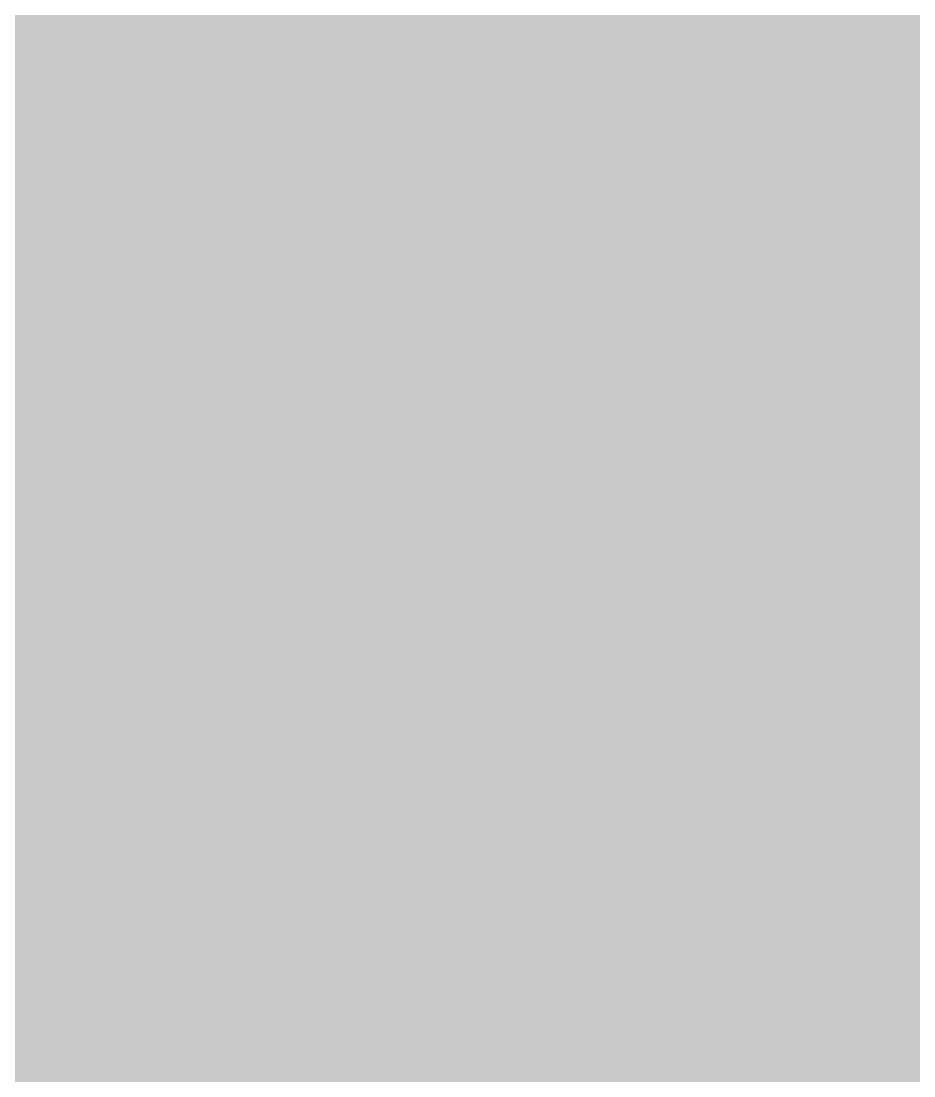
# Model space of a CAD drawing. Header units: inches. Extents: x 288635 to 693176, y 676945 to 1601077.
# Drawn here: x 523874.4 to 523955.7, y 827716 to 827812.1 of the extents above; entities that cross this region are included whole.
import ezdxf

# ---------------------------------------------------------------- set-up
doc = ezdxf.new("R2010")
doc.units = ezdxf.units.IN
doc.header["$MEASUREMENT"] = 0

msp = doc.modelspace()

# ---------------------------------------------------------------- hatches: boundary and pattern name
msp.add_hatch(color=256).paths.add_polyline_path([(521970.0468, 828248.9257), (522033.5469, 828198.1256), (522135.1471, 828215.059), (522270.614, 828265.8591), (522423.0143, 828473.2928), (522626.2148, 828790.7935), (522829.4152, 829256.4611), (522973.3488, 829413.0947), (523104.5824, 829408.8614), (523261.216, 829387.6947), (523341.6495, 829290.3278), (523422.083, 829281.8611), (523544.8499, 829298.7945), (523748.0503, 829260.6944), (523853.8839, 829104.0608), (523883.5173, 828934.7271), (523770.6987, 828708.6666), (523816.4188, 828573.1997), (523862.1389, 828502.0796), (523914.6323, 828500.3862), (523955.2724, 828498.6929), (524038.2459, 828491.9195), (524100.8994, 828397.0927), (524114.4461, 828292.1058), (524090.7393, 828117.6921), (524087.3527, 827934.8118), (524152.9709, 827846.2703), (524041.2106, 827724.3501), (523802.4502, 827561.7897), (523778.8678, 827497.7803), (523689.8927, 827580.0238), (523634.0126, 827676.544), (523593.3725, 827778.1442), (523669.5726, 827981.3446), (523715.2927, 828179.465), (523684.8127, 828265.8252), (523588.2925, 828362.3454), (523354.612, 828367.4254), (523278.4119, 828428.3855), (523151.4116, 828596.0259), (523080.2915, 828626.5059), (522999.0113, 828590.9459), (522953.2912, 828423.3055), (522917.7311, 828225.1851), (522800.8909, 828098.1849), (522633.2506, 827925.4645), (522394.4901, 827722.2641), (522176.0497, 827574.9438), (522048.2027, 827408.9968), (522086.3028, 827286.2299), (522141.3362, 827184.6297), (522268.3365, 827133.8296), (522297.9699, 827015.296), (522306.4366, 826896.7625), (522238.7031, 826710.4954), (522293.7366, 826621.5953), (522395.3368, 826621.5953), (522509.637, 826649.5353), (522722.9974, 826878.1358), (522860.1577, 827000.056), (522956.6779, 827066.0961), (523124.3182, 827071.1762), (523251.3185, 826923.8559), (523380.8093, 826743.9081), (523390.9693, 826693.108), (523502.7296, 826439.1075), (523812.6102, 826185.107), (523975.1705, 826088.5868), (523627.2392, 825907.8538), (523246.2385, 825765.6135), (523037.958, 825684.3334), (522783.9575, 825709.7334), (522580.7571, 825826.5737), (522443.5969, 825892.6138), (522240.3964, 825923.0939), (522021.956, 825902.7738), (521808.5956, 825791.0136), (521701.9154, 825628.4533), (521605.3952, 825567.4932), (521508.875, 825537.0131), (521392.0348, 825511.613), (521259.9545, 825410.0128), (521183.7543, 825267.7726), (521188.8343, 825135.6923), (521132.9542, 825018.8521), (521087.2341, 824993.452), (520924.6738, 825079.8122), (520746.8735, 825110.2922), (520619.8732, 825054.4121), (520370.9527, 824800.4116), (520040.752, 824536.2511), (519735.9514, 824338.1307), (519522.591, 824226.3705), (519395.5908, 824195.8904), (519319.3906, 824195.8904), (519197.4704, 824226.3705), (519100.9502, 824231.4505), (518994.27, 824206.0504), (518862.1897, 824109.5302), (518745.3495, 824094.2902), (518618.3492, 824104.4502), (518501.509, 824134.9303), (518415.1488, 824206.0504), (518262.7485, 824241.6105), (518034.148, 824216.2104), (517917.3078, 824251.7705), (517612.5072, 824607.3712), (517709.0274, 824719.1315), (517886.8277, 824693.7314), (517963.0279, 824769.9316), (517912.2278, 824932.4919), (517932.5478, 824993.452), (518013.828, 825029.0121), (518100.1882, 824978.212), (518206.8684, 825089.9722), (518257.6685, 825171.2524), (518217.0284, 825283.0126), (518471.0289, 825303.3326), (518694.5494, 825277.9326), (518902.8298, 825176.3324), (519207.6304, 825181.4124), (519451.4709, 825257.6125), (519649.5913, 825587.8132), (519781.6715, 825745.2935), (520081.3921, 825943.4139), (520238.8724, 825973.894), (520406.5128, 825912.9338), (520497.953, 825918.0139), (520640.1932, 826009.454), (520650.3533, 826202.4944), (520711.3134, 826293.9346), (520899.2738, 826293.9346), (521046.5941, 826380.2948), (521148.1943, 826537.7751), (521280.2745, 826558.0951), (521402.1948, 826563.1751), (521549.5151, 826639.3753), (521686.6753, 826766.3755), (521756.1021, 827011.0627), (521756.1021, 827218.4965), (521705.302, 827341.2634), (521266.7278, 827295.5433), (521002.5673, 827346.3434), (520707.9267, 827402.2235), (520530.1264, 827453.0236), (520443.7662, 827554.6238), (520428.5262, 827737.5042), (520423.4461, 827915.3045), (520293.6434, 827914.4917), (519713.6756, 827935.6584), (519785.6424, 828905.0937), (519929.576, 828612.9931), (520022.7095, 828502.9262), (520137.0098, 828435.1928), (520386.7769, 828485.9929), (520560.344, 828485.9929), (520738.4068, 828362.3454), (520834.927, 828199.7851), (520890.8071, 828123.5849), (520977.1673, 828062.6248), (521109.2475, 828021.9847), (521358.168, 828067.7048), (521469.9282, 828088.0249), (521517.0792, 828231.9923), (521508.6125, 828342.0592), (521457.8124, 828536.793), (521356.2122, 828811.9602), (521136.0784, 829078.6607), (521072.5783, 829290.3278), (521144.5451, 829421.5614), (521377.3789, 829540.095), (521635.6128, 829501.9949), (521986.9801, 829362.2946), (522207.1139, 829163.3275), (522338.3475, 828968.5938), (522329.8808, 828888.1603), (522211.3473, 828748.46), (522025.0802, 828485.9929), (521970.0468, 828248.9257)], flags=0)

doc.saveas('drawing.dxf')
